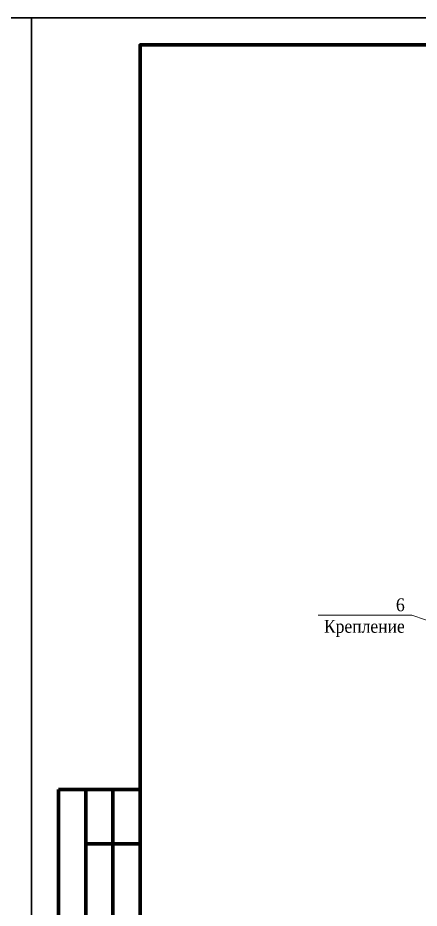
# Model space of a CAD drawing. Header units: millimetres. Extents: x 2174 to 9129, y 1758 to 2055.
# Drawn here: x 6581.2 to 6655, y 1891.5 to 2055.4 of the extents above; entities that cross this region are included whole.
import ezdxf
from ezdxf import colors
from ezdxf.entities.mleader import LeaderData, LeaderLine
from ezdxf.math import Vec2, Vec3

# ---------------------------------------------------------------- set-up
doc = ezdxf.new("R2010")
doc.units = ezdxf.units.MM
doc.layers.add('П', color=7, linetype='Continuous')
doc.layers.add('Чертеж', color=7, linetype='Continuous')
doc.styles.add('стиль1', font='Times New Roman.ttf', dxfattribs={"width": 0.9, "height": 2})

# ---------------------------------------------------------------- blocks, each defined once
blk = doc.blocks.new('A$C5B0935FB')
at = {"lineweight": 70}
for p, q in [((20, 65), (5, 65)), ((5, 0), (5, 65)), ((10, 55), (10, 65)), ((15, 0), (15, 65)), ((20, 0), (20, 65)), ((10, 40), (10, 55)), ((10, 55), (20, 55)), ((10, 20), (10, 40)), ((10, 40), (20, 40)), ((10, 0), (10, 20)), ((10, 20), (20, 20)), ((10, 0), (5, 0)), ((15, 0), (10, 0)), ((20, 0), (15, 0)), ((15, 0), (15, 0))]:
    blk.add_line(p, q, dxfattribs=at)
at = {"lineweight": 25, "style": 'стиль1', "width": 0.9}
blk.add_text('Согласовано', height=2.5, rotation=90, dxfattribs=at).set_placement((8.72, 2.35))

msp = doc.modelspace()

# ---------------------------------------------------------------- linework, layer by layer
at = {"layer": 'П', "linetype": 'Continuous', "lineweight": 30}
for points in [[(6373.703, 2055.4), (6583.703, 2055.4), (6583.703, 1758.4), (6373.703, 1758.4)], [(6373.703, 1758.4), (6583.703, 1758.4), (6583.703, 2055.4), (6373.703, 2055.4)], [(6583.703, 1758.4), (6793.703, 1758.4), (6793.703, 2055.4), (6583.703, 2055.4)], [(6583.703, 2055.4), (6793.703, 2055.4), (6793.703, 1758.4), (6583.703, 1758.4)]]:
    msp.add_lwpolyline(points, close=True, dxfattribs=at)
at = {"layer": 'Чертеж', "linetype": 'Continuous', "lineweight": 70}
msp.add_lwpolyline([(6603.703, 1763.4), (6788.703, 1763.4), (6788.703, 2050.4), (6603.703, 2050.4)], close=True, dxfattribs=at)

# ---------------------------------------------------------------- block references
at = {"layer": 'Чертеж'}
msp.add_blockref('A$C5B0935FB', (6583.703, 1848.4), dxfattribs=at)

# ---------------------------------------------------------------- leaders
at = {"color": 0, "linetype": 'ByBlock', "lineweight": -2}
ml = msp.add_multileader_mtext('Standard', dxfattribs=at)
ml.set_content('\\A1;6\\PКрепление', style='стиль1')
ml.set_leader_properties(linetype='ByLayer', lineweight=18)
ml.build(insert=Vec2(0, 0))
ml.multileader.update_dxf_attribs({"text_left_attachment_type": 6, "text_right_attachment_type": 6, "dogleg_length": 0.386, "arrow_head_size": 1.9})
ctx = ml.context
ctx.base_point, ctx.char_height, ctx.arrow_head_size, ctx.landing_gap_size, ctx.plane_origin, ctx.plane_x_axis, ctx.plane_y_axis = Vec3(6637.055, 1945.445), 2.375, 1.9, 0.95, Vec3(7024.789, 1953.722), Vec3(1, 0, 0), Vec3(0, 1, 0)
ctx.left_attachment, ctx.right_attachment, ctx.text_align_type = 6, 6, 2
notes = []
notes.append((ctx, [(1, (1, 1, 0), (6653.703, 1945.445), (-1, 0, 0), 0.367, [(0, [(6682.867, 1935.654)], 0, [])])]))
ctx.mtext.insert, ctx.mtext.text_direction, ctx.mtext.width, ctx.mtext.alignment, ctx.mtext.flow_direction = Vec3(6652.387, 1948.57), Vec3(1, 0, 0), 51.59939, 3, 5
for ctx, leaders in notes:
    for number, flags, end, landing, length, lines in leaders:
        leader = LeaderData()
        leader.index, (leader.has_last_leader_line, leader.has_dogleg_vector, leader.attachment_direction) = number, flags
        leader.last_leader_point, leader.dogleg_vector, leader.dogleg_length = Vec3(end), Vec3(landing), length
        for number, points, colour, breaks in lines:
            line = LeaderLine()
            line.index, line.vertices, line.color, line.breaks = number, Vec3.list(points), colors.encode_raw_color(colour), breaks
            leader.lines.append(line)
        ctx.leaders.append(leader)

doc.saveas('drawing.dxf')
